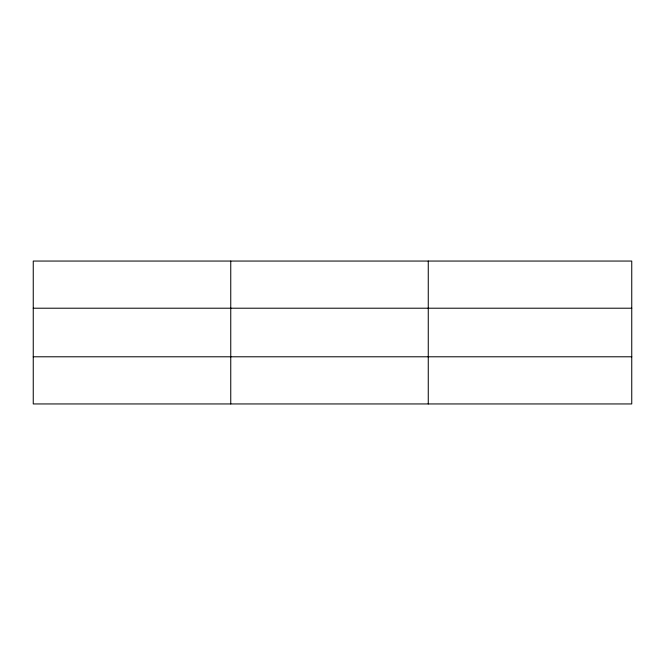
<?xml version="1.0" encoding="UTF-8"?>
<svg xmlns="http://www.w3.org/2000/svg" width="665" height="665" viewBox="0 0 665 665"><rect width="100%" height="100%" fill="white"/><g stroke="black" fill="none" stroke-linecap="round" stroke-linejoin="round"><path stroke-width="1" d="M230.755 403.946L230.755 261.054M428.26 403.946L428.26 261.054M631.75 356.789L631.75 403.946L33.25 403.946L33.25 261.054L631.75 261.054L631.75 356.789L33.25 356.789M33.25 308.211L631.75 308.211"/></g></svg>
